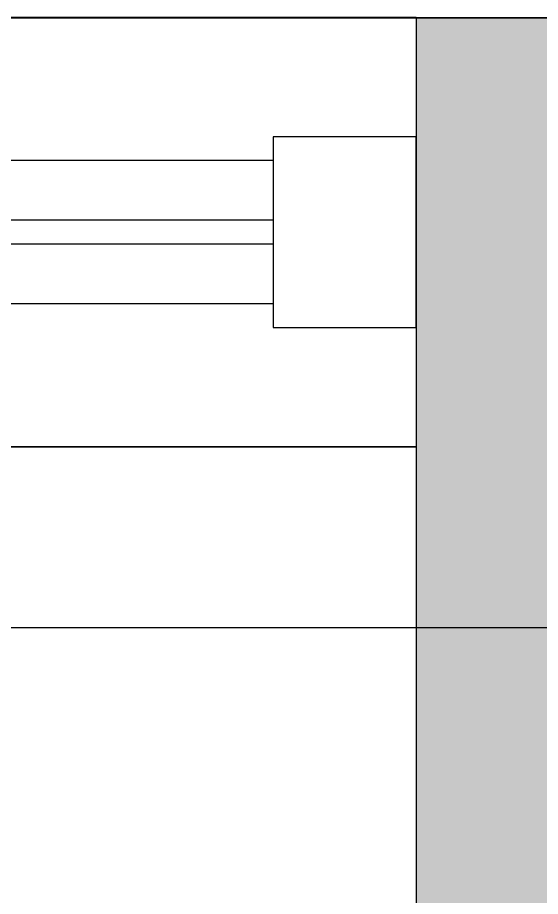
# Model space of a CAD drawing. Header units: millimetres. Extents: x 173236 to 801264, y -94969 to 615039.
# Drawn here: x 643112.5 to 643390.9, y 137501.1 to 137969.2 of the extents above; entities that cross this region are included whole.
import ezdxf

# ---------------------------------------------------------------- set-up
doc = ezdxf.new("R2010")
doc.units = ezdxf.units.MM
doc.header["$MEASUREMENT"] = 0
for name, color, linetype in [('VOX-A-ANNO-DIMS', 160, 'Continuous'), ('VOX-A-ANNO-GRID-LINE', 254, 'Continuous'), ('VOX-A-COLUMN-SECT', 210, 'Continuous'), ('VOX-A-ELEV-1-NEAR', 130, 'Continuous'), ('VOX-A-FLOOR-LINE', 253, 'Continuous'), ('VOX-A-FURN-LAYOUT', 93, 'Continuous'), ('VOX-A-WINDOW', 2, 'Continuous'), ('VOX-A-WINDOW-SILL', 55, 'Continuous')]:
    doc.layers.add(name, color=color, linetype=linetype)

# ---------------------------------------------------------------- blocks, each defined once
blk = doc.blocks.new('column')
at = {"layer": 'VOX-A-COLUMN-SECT'}
h = blk.add_hatch(color=256, dxfattribs=at)
h.dxf.hatch_style = 1
h.paths.add_polyline_path([(705499.75, 161109.48), (706149.75, 161109.48), (706149.75, 161759.48), (705499.75, 161759.48)])
blk.add_lwpolyline([(705499.75, 161109.48), (706149.75, 161109.48), (706149.75, 161759.48), (705499.75, 161759.48)], close=True, dxfattribs=at)
blk = doc.blocks.new('dd')
at = {"layer": 'VOX-A-ANNO-GRID-LINE', "transparency": 33554610}
blk.add_line((725773.87, 159771.32), (698032.95, 159771.32), dxfattribs=at)
at = {"layer": 'VOX-A-COLUMN-SECT'}
blk.add_blockref('column', (5900.87, -1663.15), dxfattribs=at)
blk = doc.blocks.new('*U626')
at = {"layer": 'VOX-A-WINDOW'}
for p, q in [((3, 1.5), (39.307, 1.5)), ((3, 0.25), (39.307, 0.25)), ((3, -0.25), (39.307, -0.25)), ((3, -1.5), (39.307, -1.5))]:
    blk.add_line(p, q, dxfattribs=at)
blk.add_lwpolyline([(3, 2), (3, -2), (0, -2), (0, 2)], close=True, dxfattribs=at)
at = {"layer": 'VOX-A-WINDOW-SILL'}
for p, q in [((0, 4.5), (42.307, 4.5)), ((0, -4.5), (42.307, -4.5))]:
    blk.add_line(p, q, dxfattribs=at)
blk = doc.blocks.new('TYPICAL FLOOR PLAN')
at = {"layer": 'VOX-A-FLOOR-LINE'}
blk.add_line((986052.01, 124419.04), (989615.59, 124419.05), dxfattribs=at)
at = {"layer": 'VOX-A-ANNO-DIMS', "xscale": -25.4, "yscale": 25.4, "zscale": 25.4, "rotation": 0.003946187135381862}
blk.add_blockref('*U626', (989090.6, 124304.82), dxfattribs=at)
blk = doc.blocks.new('1ST FLOOR FURNITURE')
at = {"layer": 'VOX-A-FURN-LAYOUT'}
blk.add_lwpolyline([(644451.86, 171111.29), (644451.86, 170630.1), (643551.53, 170630.1), (643551.53, 171532.76), (644301.86, 171532.76)], dxfattribs=at)

msp = doc.modelspace()

# ---------------------------------------------------------------- block references
at = {"layer": 'VOX-A-ANNO-GRID-LINE'}
msp.add_blockref('dd', (-68075.86, -22127.16), dxfattribs=at)

# ---------------------------------------------------------------- next in the draw order: block references
msp.add_blockref('TYPICAL FLOOR PLAN', (-345765.82, 13550.12))

# ---------------------------------------------------------------- next in the draw order: block references
at = {"layer": 'VOX-A-ELEV-1-NEAR'}
msp.add_blockref('1ST FLOOR FURNITURE', (-977.09, -33792.12), dxfattribs=at)

doc.saveas('drawing.dxf')
